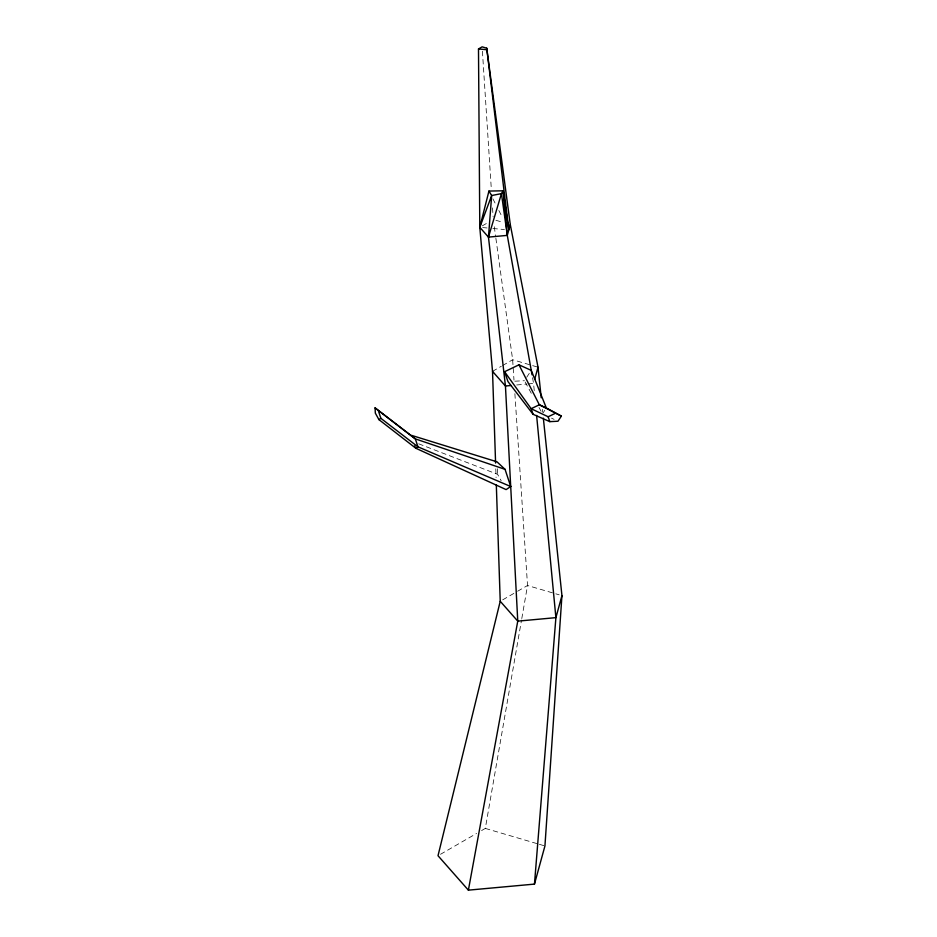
<?xml version="1.0" encoding="UTF-8"?>
<svg xmlns="http://www.w3.org/2000/svg" width="937" height="937" viewBox="0 0 937 937"><rect width="100%" height="100%" fill="white"/><g stroke="black" fill="none" stroke-linecap="round" stroke-linejoin="round"><path stroke-width="0.7" stroke-dasharray="4.68 3.51" d="M481.583 830.569L485.319 828.413L521.534 620.001M521.792 618.561L527.531 585.508L514.858 393.235M526.711 377.271L529.733 372.668M543.237 412.655L544.784 410.301M482.25 225.887L487.158 223.053M492.522 371.357L501.318 366.273M502.583 365.547L512.644 359.738L531.338 365.231M502.712 599.844L516.357 591.961M517.599 591.235L527.531 585.508L559.19 594.819M440.495 854.298L476.605 833.45M516.685 384.978L526.535 384.076M527.941 383.947L533.563 383.432L534.254 390.706M514.835 381.195L524.439 380.715M482.696 227.562L487.041 227.96M492.839 228.487L504.434 229.553M495.896 220.277L503.743 222.584M532.673 365.629L538.014 367.199M485.319 828.413L538.002 843.909M539.384 844.319L544.936 845.959M418.71 443.81L497.617 474.333L501.154 480.693M551.518 418.148L554.107 419.378M525.142 381.98L532.064 394.723M538.998 407.466L541.071 411.284M492.909 198.843L496.212 205.32M498.859 210.509L502.173 216.986M532.544 377.681L533.563 383.432M494.279 226.742L495.685 236.862M495.884 238.303L512.644 359.738L513.991 380.129M542.429 409.399L542.734 412.303M482.414 51.207L491.316 189.04M492.534 207.909L493.096 216.611M497.324 468.769L497.617 474.333M495.79 468.851L496.083 477.589"/><path stroke-width="1.41" d="M543.343 418.125L561.942 595.627L544.936 845.959L534.465 884.106L468.383 890.15L438.012 855.727L500.229 601.273L496.317 484.862M468.383 890.15L517.763 621.137L505.441 386.009L488.458 237.108L491.667 195.528L488.938 191.066L503.11 190.797L508.791 229.952L486.725 48.197L482.133 46.85L478.491 48.958L479.791 227.304L492.522 371.357L495.591 463.03M534.465 884.106L555.899 617.647L536.608 415.442M486.725 48.197L510.278 224.517L507.292 235.386L488.458 237.108L479.791 227.304L488.938 191.066M534.676 379.38L538.014 367.199L510.278 224.517M561.942 595.627L555.899 617.647L517.763 621.137L500.229 601.273M488.458 237.108L501.447 193.619L503.11 190.797L507.292 235.386L532.029 374.812M479.791 227.304L491.667 195.528L501.447 193.619L507.292 235.386M561.368 416.11L557.995 421.228L549.82 421.638L533.071 414.306L507.959 381.535L504.574 371.72L518.969 364.821L531.244 370.373L546.341 407.946L561.368 416.11L539.337 404.784L518.969 364.821M378.923 419.624L380.855 418.324L417.949 446.82L510.712 486.526L506.109 489.606L415.829 448.249L378.923 419.624L375.339 413.17L375.058 407.888L415.337 438.879L505.055 469.343L510.712 486.526M504.574 371.72L531.138 408.708L548.145 416.766L555.278 413.346M511.063 385.494L505.441 386.009L492.522 371.357M478.491 48.958L486.326 49.673M411.601 435.389L496.961 461.8L505.055 469.343M546.341 407.946L539.337 404.784L531.138 408.708L533.071 414.306M375.058 407.888L415.337 438.879L417.949 446.82L415.829 448.249L414.517 445.895M548.145 416.766L549.82 421.638M378.466 411.074L380.855 418.324M538.014 367.199L541.211 397.757"/></g></svg>
